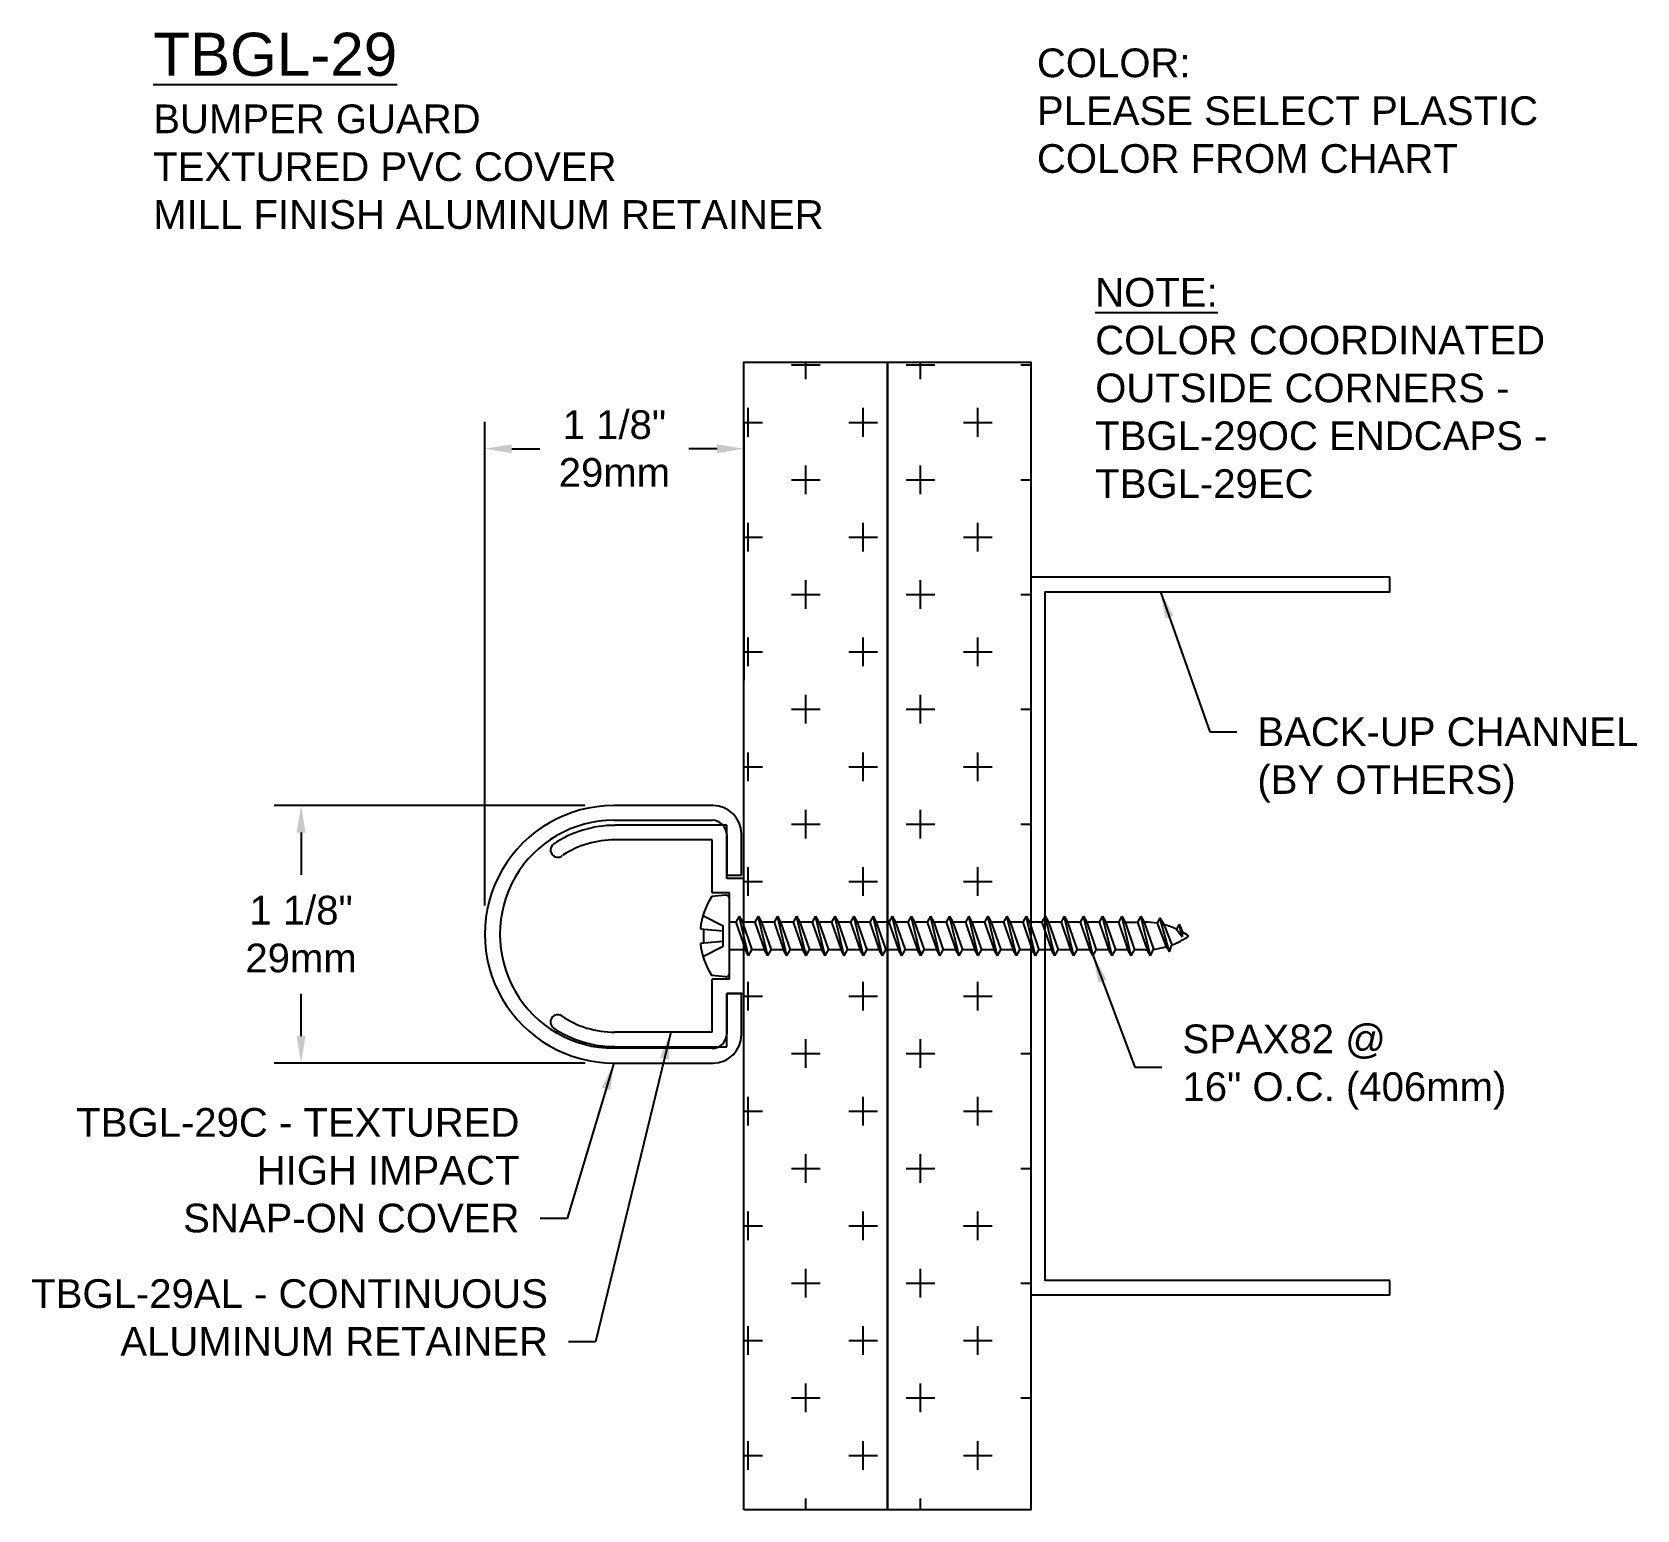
# Model space of a CAD drawing. Header units: inches. Extents: x 0.92 to 7.91, y 1.76 to 8.2.
import ezdxf

# ---------------------------------------------------------------- set-up
doc = ezdxf.new("R2010")
doc.units = ezdxf.units.IN
doc.header["$MEASUREMENT"] = 0
for name, color, linetype in [('Anchors', 4, 'Continuous'), ('Conditions', 1, 'Continuous'), ('Dimensions', 3, 'Continuous'), ('Metals', 7, 'Continuous'), ('Plastics', 31, 'Continuous'), ('Text', 2, 'Continuous')]:
    doc.layers.add(name, color=color, linetype=linetype)
doc.styles.add('Arial', font='arial.ttf', dxfattribs={"height": 0.125})
doc.dimstyles.get("Standard").update_dxf_attribs({"dimtxt": 0.1175, "dimasz": 0.1175, "dimexe": 0.1175, "dimexo": 0.125, "dimgap": 0.09, "dimtad": 0, "dimtih": 1, "dimtoh": 1, "dimdec": 4, "dimrnd": 0.0625, "dimzin": 0, "dimdsep": 46, "dimlunit": 4, "dimtxsty": 'Arial', "dimcen": 0.09, "dimadec": 0, "dimazin": 0, "dimtfac": 1, "dimtdec": 4, "dimtofl": 0, "dimtmove": 0, "dimatfit": 3, "dimfxl": 1, "dimfrac": 2, "dimtolj": 1, "dimtzin": 0, "dimarcsym": 0})

# ---------------------------------------------------------------- blocks, each defined once
blk = doc.blocks.new('Vb1501')
for p, q in [((-0.4825, 0.562), (-0.4825, 0.075)), ((-0.4195, 0.138), (-0.4195, 0.562)), ((0.4195, 0.138), (0.4195, 0.562)), ((0.4825, 0.075), (0.4825, 0.562)), ((-0.4825, 0.075), (-0.2505, 0.075)), ((-0.4195, 0.138), (-0.1875, 0.138)), ((-0.2505, 0.075), (-0.2505, 0)), ((-0.1875, 0.063), (-0.1875, 0.138)), ((0.1875, 0.138), (0.4195, 0.138)), ((0.1875, 0.063), (0.1875, 0.138)), ((0.2505, 0.075), (0.4825, 0.075)), ((0.2505, 0), (0.2505, 0.075)), ((-0.2505, 0), (0.2505, 0)), ((-0.1875, 0.063), (0.1875, 0.063))]:
    blk.add_line(p, q)
for centre, radius, start, end in [((-0.3742, 0.812), 0.031, 327.75145, 142.95445), ((0.3742, 0.812), 0.031, 34.26337, 224.85533), ((0, 0.562), 0.482, 146.06091, 180), ((0, 0.562), 0.419, 146.14002, 180), ((0, 0.562), 0.419, 0, 32.9336), ((0, 0.562), 0.482, 0, 33.78214)]:
    blk.add_arc(centre, radius, start, end)
blk = doc.blocks.new('VB153')
for p, q in [((-0.1293, 0.5639), (-0.5614, 0.5639)), ((-0.5614, 0.5), (-0.1335, 0.5)), ((-0.0696, 0.4362), (-0.0696, 0.2611)), ((-0.0058, 0.2611), (-0.0058, 0.4403)), ((-0.0696, 0.2611), (-0.0058, 0.2611)), ((-0.0696, -0.2548), (-0.0696, -0.4298)), ((-0.0058, -0.2548), (-0.0696, -0.2548)), ((-0.0058, -0.434), (-0.0058, -0.2548)), ((-0.1335, -0.4937), (-0.5614, -0.4932)), ((-0.5614, -0.5575), (-0.1293, -0.5575))]:
    blk.add_line(p, q)
for centre, radius, start, end in [((-0.5627, 0.0032), 0.5607, 89.86217, 270.13783), ((-0.1293, 0.4403), 0.1236, 0, 90), ((-0.5614, 0.0034), 0.4966, 89.99765, 270.00235), ((-0.1335, 0.4362), 0.0638, 360, 90), ((-0.1335, -0.4298), 0.0638, 270, 0), ((-0.1293, -0.434), 0.1236, 270, 0)]:
    blk.add_arc(centre, radius, start, end)
blk = doc.blocks.new('*D3')
at = {"layer": 'Defpoints', "color": 0}
for p in [(3.4501, 4.8308), (2.0889, 3.7094), (3.4515, 3.7094)]:
    blk.add_point(p, dxfattribs=at)
at = {"layer": 'Dimensions', "color": 0, "lineweight": -2}
for p, q in [((3.3251, 4.8308), (1.9714, 4.8308)), ((2.0889, 4.7133), (2.0889, 4.5291)), ((2.0889, 3.8269), (2.0889, 4.011)), ((3.3265, 3.7094), (1.9714, 3.7094))]:
    blk.add_line(p, q, dxfattribs=at)
at = {"layer": 'Dimensions', "color": 0}
for points in [[(2.0693, 4.7133), (2.1085, 4.7133), (2.0889, 4.8308)], [(2.0693, 3.8269), (2.1085, 3.8269), (2.0889, 3.7094)]]:
    blk.add_solid(points, dxfattribs=at)
at = {"layer": 'Dimensions', "color": 0, "insert": (2.0889, 4.2701), "char_height": 0.125, "attachment_point": 5, "style": 'Arial'}
blk.add_mtext('\\A1;1 1/8"\\P29mm', dxfattribs=at)
blk = doc.blocks.new('*D4')
at = {"layer": 'Defpoints', "color": 0}
for p in [(4.0183, 6.3853), (4.0183, 5.2524), (2.8894, 4.2701)]:
    blk.add_point(p, dxfattribs=at)
at = {"layer": 'Dimensions', "color": 0, "lineweight": -2}
for p, q in [((2.8894, 4.3951), (2.8894, 6.5028)), ((4.0183, 5.3774), (4.0183, 6.5028)), ((3.0069, 6.3853), (3.1294, 6.3853)), ((3.9008, 6.3853), (3.7782, 6.3853))]:
    blk.add_line(p, q, dxfattribs=at)
at = {"layer": 'Dimensions', "color": 0}
for points in [[(3.0069, 6.4049), (3.0069, 6.3657), (2.8894, 6.3853)], [(3.9008, 6.4049), (3.9008, 6.3657), (4.0183, 6.3853)]]:
    blk.add_solid(points, dxfattribs=at)
at = {"layer": 'Dimensions', "color": 0, "insert": (3.4538, 6.3853), "char_height": 0.125, "attachment_point": 5, "style": 'Arial'}
blk.add_mtext('\\A1;1 1/8"\\P29mm', dxfattribs=at)
blk = doc.blocks.new('SPAX102')
for p, q in [((-0.1774, 0.0173), (-0.1722, 0.0772)), ((-0.089, 0.1159), (-0.0437, 0.0281)), ((-0.0319, 0.1271), (-0.0299, 0.1115)), ((-0.0299, 0.1115), (-0.023, 0.0281)), ((-0.0299, 0.1115), (0.0299, 0.1115)), ((0.0299, 0.1115), (0.023, 0.0281)), ((0.0319, 0.1271), (0.0299, 0.1115)), ((0.089, 0.1159), (0.0437, 0.0281)), ((0.1774, 0.0173), (0.1722, 0.0772)), ((-0.1615, 0), (0.1615, 0)), ((-0.06, -0.0689), (-0.06, 0)), ((-0.0437, 0.0281), (0.0437, 0.0281)), ((0.06, -0.0273), (0.06, 0)), ((-0.086, -0.0833), (0.086, -0.0417)), ((-0.086, -0.0833), (-0.06, -0.0689)), ((0.06, -0.0273), (-0.06, -0.0689)), ((0.06, -0.0561), (-0.06, -0.0977)), ((0.086, -0.0417), (0.06, -0.0273)), ((0.086, -0.0417), (0.06, -0.0561)), ((0.06, -0.1106), (0.06, -0.0561)), ((-0.086, -0.0833), (-0.06, -0.0977)), ((-0.086, -0.1667), (0.086, -0.125)), ((-0.06, -0.1523), (-0.06, -0.0977)), ((0.06, -0.1106), (-0.06, -0.1523)), ((0.06, -0.1394), (-0.06, -0.1811)), ((0.086, -0.125), (0.06, -0.1106)), ((0.086, -0.125), (0.06, -0.1394)), ((0.06, -0.1939), (0.06, -0.1394)), ((-0.086, -0.1667), (-0.06, -0.1523)), ((-0.086, -0.1667), (-0.06, -0.1811)), ((-0.086, -0.25), (0.086, -0.2083)), ((-0.06, -0.2356), (-0.06, -0.1811)), ((0.06, -0.1939), (-0.06, -0.2356)), ((0.086, -0.2083), (0.06, -0.1939)), ((0.086, -0.2083), (0.06, -0.2227)), ((-0.086, -0.25), (-0.06, -0.2356)), ((-0.086, -0.25), (-0.06, -0.2644)), ((0.06, -0.2227), (-0.06, -0.2644)), ((-0.06, -0.3189), (-0.06, -0.2644)), ((0.06, -0.2773), (-0.06, -0.3189)), ((0.06, -0.2773), (0.06, -0.2227)), ((0.086, -0.2917), (0.06, -0.2773)), ((-0.086, -0.3333), (0.086, -0.2917)), ((-0.086, -0.3333), (-0.06, -0.3189)), ((-0.086, -0.3333), (-0.06, -0.3477)), ((0.06, -0.3061), (-0.06, -0.3477)), ((-0.06, -0.4023), (-0.06, -0.3477)), ((0.086, -0.2917), (0.06, -0.3061)), ((0.06, -0.3606), (0.06, -0.3061)), ((-0.086, -0.4167), (0.086, -0.375)), ((-0.086, -0.4167), (-0.06, -0.4023)), ((-0.086, -0.4167), (-0.06, -0.4311)), ((0.06, -0.3606), (-0.06, -0.4023)), ((0.06, -0.3894), (-0.06, -0.4311)), ((0.086, -0.375), (0.06, -0.3606)), ((0.086, -0.375), (0.06, -0.3894)), ((0.06, -0.4439), (0.06, -0.3894)), ((-0.086, -0.5), (0.086, -0.4583)), ((-0.086, -0.5), (-0.06, -0.4856)), ((-0.06, -0.4856), (-0.06, -0.4311)), ((0.06, -0.4439), (-0.06, -0.4856)), ((0.06, -0.4727), (-0.06, -0.5144)), ((0.086, -0.4583), (0.06, -0.4439)), ((0.086, -0.4583), (0.06, -0.4727)), ((0.06, -0.5273), (0.06, -0.4727)), ((-0.086, -0.5), (-0.06, -0.5144)), ((-0.086, -0.5833), (0.086, -0.5417)), ((-0.06, -0.5689), (-0.06, -0.5144)), ((0.06, -0.5273), (-0.06, -0.5689)), ((0.06, -0.5561), (-0.06, -0.5977)), ((0.086, -0.5417), (0.06, -0.5273)), ((0.086, -0.5417), (0.06, -0.5561)), ((0.06, -0.6106), (0.06, -0.5561)), ((-0.086, -0.5833), (-0.06, -0.5689)), ((-0.086, -0.5833), (-0.06, -0.5977)), ((-0.086, -0.6667), (0.086, -0.625)), ((-0.06, -0.6523), (-0.06, -0.5977)), ((0.06, -0.6106), (-0.06, -0.6523)), ((0.086, -0.625), (0.06, -0.6106)), ((0.086, -0.625), (0.06, -0.6394)), ((-0.086, -0.6667), (-0.06, -0.6523)), ((-0.086, -0.6667), (-0.06, -0.6811)), ((0.06, -0.6394), (-0.06, -0.6811)), ((-0.06, -0.7356), (-0.06, -0.6811)), ((0.06, -0.6939), (-0.06, -0.7356)), ((0.06, -0.6939), (0.06, -0.6394)), ((0.086, -0.7083), (0.06, -0.6939)), ((-0.086, -0.75), (0.086, -0.7083)), ((-0.086, -0.75), (-0.06, -0.7356)), ((-0.086, -0.75), (-0.06, -0.7644)), ((0.06, -0.7227), (-0.06, -0.7644)), ((-0.06, -0.8189), (-0.06, -0.7644)), ((0.086, -0.7083), (0.06, -0.7227)), ((0.06, -0.7773), (0.06, -0.7227)), ((-0.086, -0.8333), (0.086, -0.7917)), ((-0.086, -0.8333), (-0.06, -0.8189)), ((-0.086, -0.8333), (-0.06, -0.8477)), ((0.06, -0.7773), (-0.06, -0.8189)), ((0.06, -0.8061), (-0.06, -0.8477)), ((0.086, -0.7917), (0.06, -0.7773)), ((0.086, -0.7917), (0.06, -0.8061)), ((0.06, -0.8606), (0.06, -0.8061)), ((-0.086, -0.9167), (0.086, -0.875)), ((-0.086, -0.9167), (-0.06, -0.9023)), ((-0.06, -0.9023), (-0.06, -0.8477)), ((0.06, -0.8606), (-0.06, -0.9023)), ((0.06, -0.8894), (-0.06, -0.9311)), ((0.086, -0.875), (0.06, -0.8606)), ((0.086, -0.875), (0.06, -0.8894)), ((0.06, -0.9439), (0.06, -0.8894)), ((-0.086, -0.9167), (-0.06, -0.9311)), ((-0.086, -1), (0.086, -0.9583)), ((-0.06, -0.9856), (-0.06, -0.9311)), ((0.06, -0.9439), (-0.06, -0.9856)), ((0.06, -0.9727), (-0.06, -1.0144)), ((0.086, -0.9583), (0.06, -0.9439)), ((0.086, -0.9583), (0.06, -0.9727)), ((0.06, -1.0273), (0.06, -0.9727)), ((-0.086, -1), (-0.06, -0.9856)), ((-0.086, -1), (-0.06, -1.0144)), ((-0.086, -1.0833), (0.086, -1.0417)), ((-0.06, -1.0689), (-0.06, -1.0144)), ((0.06, -1.0273), (-0.06, -1.0689)), ((0.086, -1.0417), (0.06, -1.0273)), ((0.086, -1.0417), (0.06, -1.0561)), ((-0.086, -1.0833), (-0.06, -1.0689)), ((-0.086, -1.0833), (-0.06, -1.0977)), ((0.06, -1.0561), (-0.06, -1.0977)), ((-0.06, -1.1523), (-0.06, -1.0977)), ((0.06, -1.1106), (-0.06, -1.1523)), ((0.06, -1.1106), (0.06, -1.0561)), ((0.086, -1.125), (0.06, -1.1106)), ((-0.086, -1.1667), (0.086, -1.125)), ((-0.086, -1.1667), (-0.06, -1.1523)), ((-0.086, -1.1667), (-0.06, -1.1811)), ((0.06, -1.1394), (-0.06, -1.1811)), ((-0.06, -1.2356), (-0.06, -1.1811)), ((0.086, -1.125), (0.06, -1.1394)), ((0.06, -1.1939), (0.06, -1.1394)), ((-0.086, -1.25), (0.086, -1.2083)), ((-0.086, -1.25), (-0.06, -1.2356)), ((-0.086, -1.25), (-0.06, -1.2644)), ((0.06, -1.1939), (-0.06, -1.2356)), ((0.06, -1.2227), (-0.06, -1.2644)), ((0.086, -1.2083), (0.06, -1.1939)), ((0.086, -1.2083), (0.06, -1.2227)), ((0.06, -1.2773), (0.06, -1.2227)), ((-0.086, -1.3333), (0.086, -1.2917)), ((-0.086, -1.3333), (-0.06, -1.3189)), ((-0.06, -1.3189), (-0.06, -1.2644)), ((0.06, -1.2773), (-0.06, -1.3189)), ((0.06, -1.3061), (-0.06, -1.3477)), ((0.086, -1.2917), (0.06, -1.2773)), ((0.086, -1.2917), (0.06, -1.3061)), ((0.06, -1.3606), (0.06, -1.3061)), ((-0.086, -1.3333), (-0.06, -1.3477)), ((-0.086, -1.4167), (0.086, -1.375)), ((-0.06, -1.4023), (-0.06, -1.3477)), ((0.06, -1.3606), (-0.06, -1.4023)), ((0.06, -1.3894), (-0.06, -1.4311)), ((0.086, -1.375), (0.06, -1.3606)), ((0.086, -1.375), (0.06, -1.3894)), ((0.06, -1.4439), (0.06, -1.3894)), ((-0.086, -1.4167), (-0.06, -1.4023)), ((-0.086, -1.4167), (-0.06, -1.4311)), ((-0.086, -1.5), (0.086, -1.4583)), ((-0.06, -1.4856), (-0.06, -1.4311)), ((0.06, -1.4439), (-0.06, -1.4856)), ((0.086, -1.4583), (0.06, -1.4439)), ((0.086, -1.4583), (0.06, -1.4727)), ((-0.086, -1.5), (-0.06, -1.4856)), ((-0.086, -1.5), (-0.06, -1.5144)), ((0.06, -1.4727), (-0.06, -1.5144)), ((-0.06, -1.5689), (-0.06, -1.5144)), ((0.06, -1.5273), (-0.06, -1.5689)), ((0.06, -1.5273), (0.06, -1.4727)), ((0.086, -1.5417), (0.06, -1.5273)), ((-0.086, -1.5833), (0.086, -1.5417)), ((-0.086, -1.5833), (-0.06, -1.5689)), ((-0.086, -1.5833), (-0.06, -1.5977)), ((0.06, -1.5561), (-0.06, -1.5977)), ((-0.06, -1.6523), (-0.06, -1.5977)), ((0.086, -1.5417), (0.06, -1.5561)), ((0.06, -1.6106), (0.06, -1.5561)), ((-0.086, -1.6667), (0.086, -1.625)), ((-0.086, -1.6667), (-0.06, -1.6523)), ((-0.086, -1.6667), (-0.06, -1.6811)), ((0.06, -1.6106), (-0.06, -1.6523)), ((0.06, -1.6394), (-0.06, -1.6811)), ((0.086, -1.625), (0.06, -1.6106)), ((0.086, -1.625), (0.06, -1.6394)), ((0.06, -1.6939), (0.06, -1.6394)), ((-0.086, -1.75), (0.086, -1.7083)), ((-0.086, -1.75), (-0.06, -1.7356)), ((-0.06, -1.7356), (-0.06, -1.6811)), ((0.06, -1.6939), (-0.06, -1.7356)), ((0.06, -1.7227), (-0.06, -1.7644)), ((0.086, -1.7083), (0.06, -1.6939)), ((0.086, -1.7083), (0.06, -1.7227)), ((0.06, -1.7227), (0.06, -1.7773)), ((-0.086, -1.75), (-0.06, -1.7644)), ((-0.086, -1.8333), (0.086, -1.7917)), ((-0.06, -1.8104), (-0.06, -1.7644)), ((0.06, -1.7773), (-0.06, -1.8189)), ((0.06, -1.8061), (-0.058, -1.847)), ((0.086, -1.7917), (0.06, -1.7773)), ((0.086, -1.7917), (0.06, -1.8061)), ((0.06, -1.8061), (0.06, -1.8104)), ((-0.086, -1.8333), (-0.06, -1.8189)), ((-0.086, -1.8333), (-0.058, -1.847)), ((-0.0685, -1.9167), (0.0787, -1.875)), ((0.0559, -1.862), (-0.047, -1.902)), ((0.0787, -1.875), (0.0496, -1.8924)), ((0.0787, -1.875), (0.0559, -1.862)), ((-0.0685, -1.9167), (-0.047, -1.902)), ((-0.0685, -1.9167), (-0.0389, -1.9264)), ((0.0496, -1.8924), (-0.0389, -1.9264)), ((0.0305, -1.9468), (-0.0039, -1.972)), ((0.0513, -1.9583), (0.0305, -1.9468)), ((-0.0039, -1.972), (0.0513, -1.9583)), ((0.0174, -1.9725), (-0.0039, -1.972)), ((0.0513, -1.9583), (0.0174, -1.9725))]:
    blk.add_line(p, q)
for centre, radius, start, end in [((0, -0.1847), 0.3135, 95.84468, 123.32297), ((0, -0.1847), 0.3135, 56.67703, 84.15532), ((-0.1615, 0.016), 0.016, 175, 270), ((0.1615, 0.016), 0.016, 270, 5), ((0.2696, -1.8104), 0.3296, 180, 181.48094), ((-0.2696, -1.8104), 0.3296, 350.9871, 0), ((0.2696, -1.8104), 0.3296, 186.38087, 196.13333), ((0.2696, -1.8104), 0.3296, 200.61291, 215.11798), ((-0.2696, -1.8104), 0.3296, 335.5566, 345.58715), ((-0.2696, -1.8104), 0.3296, 324.88202, 330.53258)]:
    blk.add_arc(centre, radius, start, end)

msp = doc.modelspace()

# ---------------------------------------------------------------- hatches: boundary and pattern name
at = {"layer": 'Conditions'}
h = msp.add_hatch(dxfattribs=at)
h.set_pattern_fill('CROSS', color=256, style=0)
h.set_pattern_definition([(0, (-1.52567, 0), (0.25, 0.25), [0.125, -0.375]), (90, (-1.46317, -0.0625), (-0.25, 0.25), [0.125, -0.375])])
h.paths.add_polyline_path([(4.64325, 6.76264), (4.01825, 6.76264), (4.01825, 4.3441), (4.02092, 4.34892), (4.03408, 4.32514), (4.09109, 4.32514), (4.10425, 4.34892), (4.11741, 4.32514), (4.17442, 4.32514), (4.18758, 4.34892), (4.20075, 4.32514), (4.25775, 4.32514), (4.27092, 4.34892), (4.28408, 4.32514), (4.34109, 4.32514), (4.35425, 4.34892), (4.36741, 4.32514), (4.42442, 4.32514), (4.43758, 4.34892), (4.45075, 4.32514), (4.50775, 4.32514), (4.52092, 4.34892), (4.53408, 4.32514), (4.59109, 4.32514), (4.60425, 4.34892), (4.61741, 4.32514), (4.64325, 4.32514)])
h.paths.add_polyline_path([(5.26825, 6.76264), (4.64325, 6.76264), (4.64325, 4.32514), (4.67442, 4.32514), (4.68758, 4.34892), (4.70075, 4.32514), (4.75775, 4.32514), (4.77092, 4.34892), (4.78408, 4.32514), (4.84109, 4.32514), (4.85425, 4.34892), (4.86741, 4.32514), (4.92442, 4.32514), (4.93758, 4.34892), (4.95198, 4.32292), (5.01997, 4.32292), (5.03436, 4.34892), (5.04753, 4.32514), (5.10453, 4.32514), (5.1177, 4.34892), (5.13086, 4.32514), (5.18787, 4.32514), (5.20103, 4.34892), (5.21419, 4.32514), (5.26825, 4.32514)])
h.paths.add_polyline_path([(5.26825, 4.20014), (5.25555, 4.20014), (5.2427, 4.17692), (5.22984, 4.20014), (5.17222, 4.20014), (5.15936, 4.17692), (5.14651, 4.20014), (5.08888, 4.20014), (5.07603, 4.17692), (5.06318, 4.20014), (5.0626, 4.20014), (5.01997, 4.32292), (4.95198, 4.32292), (4.99364, 4.20292), (4.97925, 4.17692), (4.9664, 4.20014), (4.90877, 4.20014), (4.89592, 4.17692), (4.88306, 4.20014), (4.82544, 4.20014), (4.81258, 4.17692), (4.79973, 4.20014), (4.7421, 4.20014), (4.72925, 4.17692), (4.7164, 4.20014), (4.65877, 4.20014), (4.64592, 4.17692), (4.64325, 4.18173), (4.64325, 1.76264), (5.26825, 1.76264)])
h.paths.add_polyline_path([(4.64325, 4.18173), (4.63306, 4.20014), (4.57544, 4.20014), (4.56258, 4.17692), (4.54973, 4.20014), (4.4921, 4.20014), (4.47925, 4.17692), (4.4664, 4.20014), (4.40877, 4.20014), (4.39592, 4.17692), (4.38306, 4.20014), (4.32544, 4.20014), (4.31258, 4.17692), (4.29973, 4.20014), (4.2421, 4.20014), (4.22925, 4.17692), (4.2164, 4.20014), (4.15877, 4.20014), (4.14592, 4.17692), (4.13306, 4.20014), (4.07544, 4.20014), (4.06258, 4.17692), (4.04973, 4.20014), (4.01825, 4.20014), (4.01825, 4.01214), (4.01825, 1.76264), (4.64325, 1.76264)])

# ---------------------------------------------------------------- linework, layer by layer
for points in [[(4.01825, 1.76264), (4.01825, 6.76264), (4.64325, 6.76264), (4.64325, 1.76264), (4.01825, 1.76264)], [(4.64325, 1.76264), (4.64325, 6.76264), (5.26825, 6.76264), (5.26825, 1.76264), (4.64325, 1.76264)]]:
    msp.add_lwpolyline(points, dxfattribs=at)
msp.add_lwpolyline([(6.83075, 2.76264), (5.33075, 2.76264), (5.33075, 5.76264), (6.83075, 5.76264), (6.83075, 5.82514), (5.26825, 5.82514), (5.26825, 2.70014), (6.83075, 2.70014)], close=True, dxfattribs=at)

# ---------------------------------------------------------------- block references
at = {"layer": 'Anchors', "rotation": 90}
msp.add_blockref('SPAX102', (3.95525, 4.26264), dxfattribs=at)
at = {"layer": 'Metals', "rotation": 90}
msp.add_blockref('Vb1501', (4.01825, 4.26264), dxfattribs=at)
at = {"layer": 'Plastics'}
msp.add_blockref('VB153', (4.01285, 4.26692), dxfattribs=at)

# ---------------------------------------------------------------- texts
at = {"layer": 'Text', "attachment_point": 1, "style": 'Arial'}
for s, insert, char_height, width in [('{\\LTBGL-29\\P}{\\H0.12500625;BUMPER GUARD\\PTEXTURED PVC COVER\\PMILL FINISH ALUMINUM RETAINER}', (1.44501, 8.19744), 0.1875, 4.9375), ('COLOR:{\\L                            \\P}PLEASE SELECT PLASTIC\\PCOLOR FROM CHART', (5.29418, 8.12881), 0.125, 3), ('{\\LNOTE:\\P}COLOR COORDINATED\\POUTSIDE CORNERS - TBGL-29OC ENDCAPS - TBGL-29EC', (5.54805, 7.12946), 0.125, 2.75)]:
    msp.add_mtext(s, dxfattribs=dict(at, insert=insert, char_height=char_height, width=width))
at = {"layer": 'Text', "char_height": 0.125, "style": 'Arial'}
for s, insert, attachment_point in [('\\A1;BACK-UP CHANNEL\\P(BY OTHERS)', (6.25437, 5.21515), 1), ('SPAX82 @\\P16" O.C. (406mm)', (5.92828, 3.69162), 4), ('TBGL-29C - TEXTURED\\PHIGH IMPACT\\PSNAP-ON COVER', (3.04023, 2.96967), 9), ('TBGL-29AL - CONTINUOUS\\PALUMINUM RETAINER', (3.1642, 2.43229), 9)]:
    msp.add_mtext(s, dxfattribs=dict(at, insert=insert, attachment_point=attachment_point))

# ---------------------------------------------------------------- dimensions: what is measured, and where the dimension line sits
at = {"layer": 'Dimensions'}
dim = msp.add_linear_dim(base=(4.01825, 6.38533), p1=(2.88942, 4.27009), p2=(4.01825, 5.25235), text='<>\\P29mm', dimstyle='Standard', dxfattribs=at)
dim.commit()
dim.dimension.update_dxf_attribs({"geometry": '*D4', "text_midpoint": (3.45384, 6.38533), "dimtype": 160})
dim = msp.add_linear_dim(base=(2.08888, 3.70938), p1=(3.45013, 4.8308), p2=(3.45148, 3.70938), angle=90, text='<>\\P29mm', dimstyle='Standard', dxfattribs=at)
dim.commit()
dim.dimension.update_dxf_attribs({"geometry": '*D3', "text_midpoint": (2.08888, 4.27009)})

# ---------------------------------------------------------------- leaders
at = {"layer": 'Text', "annotation_type": 0, "has_hookline": 1}
for points, hookline_direction, text_width in [([(5.83239, 5.76264), (6.04687, 5.15265), (6.16437, 5.15265)], 0, 1.64026), ([(5.53858, 4.17664), (5.72078, 3.69162), (5.83828, 3.69162)], 0, 1.38549), ([(3.69975, 3.84314), (3.3717, 2.49479), (3.2542, 2.49479)], 1, 2.23789), ([(3.45148, 3.70938), (3.24773, 3.03217), (3.13023, 3.03217)], 1, 1.91746)]:
    msp.add_leader(points, dimstyle='Standard', override={"dimgap": 0.09, "dimtad": 0}, dxfattribs=dict(at, hookline_direction=hookline_direction, text_width=text_width))

doc.saveas('drawing.dxf')
